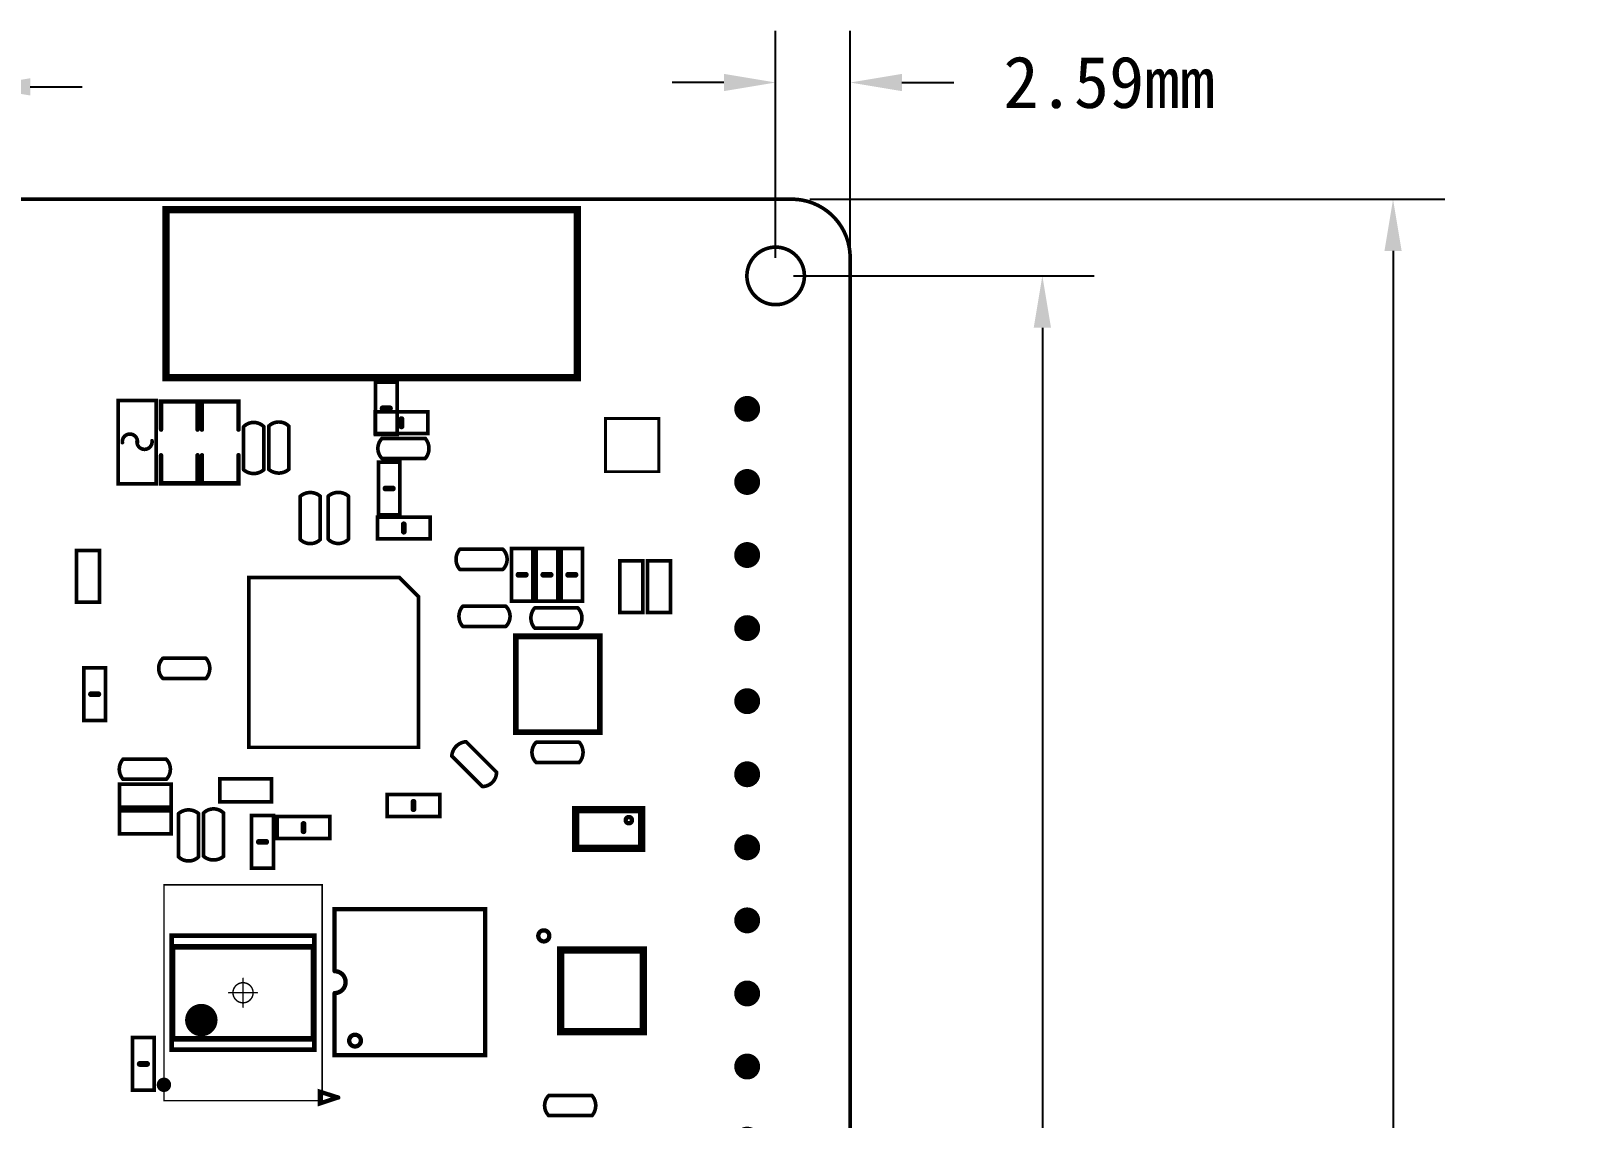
# Model space of a CAD drawing. Extents: x -62 to 25, y -8 to 106.
# Drawn here: x -28.5 to 24.9, y 68.2 to 106 of the extents above; entities that cross this region are included whole.
import ezdxf

# ---------------------------------------------------------------- set-up
doc = ezdxf.new("R2010")
doc.units = 0
doc.header["$MEASUREMENT"] = 0
doc.layers.get('0').update_dxf_attribs({"linetype": 'CONTINUOUS'})
doc.layers.get('Defpoints').update_dxf_attribs({"linetype": 'CONTINUOUS'})
for name, color, linetype in [('2D_LINE_01', 254, 'CONTINUOUS'), ('BOARD_OUTLINE_00', 254, 'CONTINUOUS'), ('DRIL_NPLTE_THRU_01', 3, 'CONTINUOUS'), ('DRIL_PLTE_THRU_01', 3, 'CONTINUOUS'), ('DRIL_SYMBOL', 254, 'CONTINUOUS'), ('PART_TOP_2DLINE_00', 254, 'CONTINUOUS'), ('PART_TOP_2DLINE_120', 6, 'CONTINUOUS'), ('PART_TOP_2DLINE_126', 254, 'CONTINUOUS')]:
    doc.layers.add(name, color=color, linetype=linetype)
doc.dimstyles.get("Standard").update_dxf_attribs({"dimscale": 10, "dimtxt": 0.18, "dimasz": 0.18, "dimexe": 0.18, "dimexo": 0.0625, "dimgap": 0.09, "dimtad": 0, "dimtih": 1, "dimtoh": 1, "dimzin": 0, "dimdsep": 46, "dimtxsty": 'Standard', "dimcen": 0.09, "dimadec": 0, "dimazin": 0, "dimtfac": 1, "dimtofl": 0, "dimtmove": 0, "dimatfit": 3, "dimfxl": 1, "dimtolj": 1, "dimtzin": 0, "dimarcsym": 0})

# ---------------------------------------------------------------- blocks, each defined once
blk = doc.blocks.new('BOARD_119')
at = {"layer": 'BOARD_OUTLINE_00', "const_width": 0.127}
blk.add_lwpolyline([(25.8826, -10.668, -0.4142136), (27.9146, -8.636), (56.7436, -8.636, -0.4142136), (58.7756, -10.668), (58.7756, -106.7308, -0.4142136), (56.7436, -108.7628), (27.9146, -108.7628, -0.4142136), (25.8826, -106.7308)], format="xyb", close=True, dxfattribs=at)
blk = doc.blocks.new('DRAWING_127')
at = {"layer": '2D_LINE_01', "const_width": 0.127}
blk.add_lwpolyline([(1, 0, 1), (-1, 0, 1)], format="xyb", close=True, dxfattribs=at)
blk = doc.blocks.new('SMOOTH_0$1524')
at = {"const_width": 0.0762}
blk.add_lwpolyline([(-0.0381, 0, 1), (0.0381, 0, 1)], format="xyb", close=True, dxfattribs=at)
blk = doc.blocks.new('PART_BODY_TOP_77')
at = {"layer": 'PART_TOP_2DLINE_126', "const_width": 0.1524}
for points in [[(-0.4445, 0.635), (-1.4224, 0.635), (-1.4224, -0.635), (-0.4445, -0.635)], [(0.4445, -0.635), (1.4224, -0.635), (1.4224, 0.635), (0.4445, 0.635)]]:
    blk.add_lwpolyline(points, dxfattribs=at)
at = {"layer": 'PART_TOP_2DLINE_126'}
for p in [(-1.4224, 0.635), (-0.4445, 0.635), (0.4445, 0.635), (1.4224, 0.635), (-1.4224, -0.635), (-0.4445, -0.635), (0.4445, -0.635), (1.4224, -0.635)]:
    blk.add_blockref('SMOOTH_0$1524', p, dxfattribs=at)
blk = doc.blocks.new('DRIL_HOLE_0')
blk.add_lwpolyline([(0, 0, 1), (0, 0, 1)], format="xyb", close=True)
blk = doc.blocks.new('STK_TOP_220')
at = {"layer": 'DRIL_PLTE_THRU_01'}
blk.add_blockref('DRIL_HOLE_0', (0, 0), dxfattribs=at)
blk = doc.blocks.new('SYM_TOP_14')
for name, p in [('PART_BODY_TOP_77', (0, 0)), ('STK_TOP_220', (-0.8255, 0)), ('STK_TOP_220', (0.8255, 0))]:
    blk.add_blockref(name, p)
blk = doc.blocks.new('PART_TOP_0')
blk.add_blockref('SYM_TOP_14', (0, 0))
blk = doc.blocks.new('SMOOTH_0$127')
at = {"const_width": 0.0635}
blk.add_lwpolyline([(-0.03175, 0, 1), (0.03175, 0, 1)], format="xyb", close=True, dxfattribs=at)
blk = doc.blocks.new('PART_BODY_TOP_151')
at = {"layer": 'PART_TOP_2DLINE_126', "const_width": 0.127}
blk.add_lwpolyline([(-1.4351, -0.6604), (-1.4351, 0), (-1.4351, 0.6604), (1.4605, 0.6604), (1.4605, -0.6604)], close=True, dxfattribs=at)
blk.add_lwpolyline([(-0.036576, 0.516636, -1.154431576), (-0.036576, -0.003302), (0.03175, 0.00762, 1.154431576), (0.03175, -0.512318)], format="xyb", dxfattribs=at)
at = {"layer": 'PART_TOP_2DLINE_126'}
for p in [(-0.036576, 0.516636), (-1.4351, 0), (-0.036576, -0.003302), (0.03175, 0.00762), (0.03175, -0.512318), (-1.4351, -0.6604)]:
    blk.add_blockref('SMOOTH_0$127', p, dxfattribs=at)
blk = doc.blocks.new('STK_TOP_324')
at = {"layer": 'DRIL_PLTE_THRU_01'}
blk.add_blockref('DRIL_HOLE_0', (0, 0), dxfattribs=at)
blk = doc.blocks.new('SYM_TOP_45')
for name, p in [('PART_BODY_TOP_151', (0, 0)), ('STK_TOP_324', (-0.8255, 0)), ('STK_TOP_324', (0.8255, 0))]:
    blk.add_blockref(name, p)
blk = doc.blocks.new('PART_TOP_1')
blk.add_blockref('SYM_TOP_45', (0, 0))
blk = doc.blocks.new('PART_BODY_TOP_58')
at = {"layer": 'PART_TOP_2DLINE_126', "const_width": 0.127}
blk.add_lwpolyline([(0.755, -0.347, 0.414214), (0.755, 0.353), (-0.745, 0.353, 0.373387), (-0.745, -0.347)], format="xyb", close=True, dxfattribs=at)
at = {"layer": 'PART_TOP_2DLINE_126'}
for p in [(-0.745, 0.353), (0.755, 0.353), (-0.745, -0.347), (0.755, -0.347)]:
    blk.add_blockref('SMOOTH_0$127', p, dxfattribs=at)
blk = doc.blocks.new('STK_TOP_6')
at = {"layer": 'DRIL_PLTE_THRU_01'}
blk.add_blockref('DRIL_HOLE_0', (0, 0), dxfattribs=at)
blk = doc.blocks.new('SYM_TOP_3')
for name, p in [('PART_BODY_TOP_58', (0, 0)), ('STK_TOP_6', (-0.445, 0.003)), ('STK_TOP_6', (0.455, 0.003))]:
    blk.add_blockref(name, p)
blk = doc.blocks.new('PART_TOP_5')
blk.add_blockref('SYM_TOP_3', (0, 0))
blk = doc.blocks.new('PART_TOP_6')
blk.add_blockref('SYM_TOP_3', (0, 0))
blk = doc.blocks.new('PART_TOP_7')
blk.add_blockref('SYM_TOP_14', (0, 0))
blk = doc.blocks.new('PART_TOP_9')
blk.add_blockref('SYM_TOP_3', (0, 0))
blk = doc.blocks.new('SMOOTH_0$102108')
at = {"const_width": 0.0511}
blk.add_lwpolyline([(-0.026, 0, 1), (0.026, 0, 1)], format="xyb", close=True, dxfattribs=at)
blk = doc.blocks.new('PART_BODY_TOP_79')
at = {"layer": 'PART_TOP_2DLINE_126', "const_width": 0.102}
blk.add_lwpolyline([(-0.925, 0.925), (0.925, 0.925), (0.925, -0.925), (-0.925, -0.925)], close=True, dxfattribs=at)
at = {"layer": 'PART_TOP_2DLINE_126'}
for p in [(-0.925, 0.925), (0.925, 0.925), (-0.925, -0.925), (0.925, -0.925)]:
    blk.add_blockref('SMOOTH_0$102108', p, dxfattribs=at)
blk = doc.blocks.new('STK_TOP_225')
at = {"layer": 'DRIL_PLTE_THRU_01'}
blk.add_blockref('DRIL_HOLE_0', (0, 0), dxfattribs=at)
blk = doc.blocks.new('STK_TOP_224')
at = {"layer": 'DRIL_PLTE_THRU_01'}
blk.add_blockref('DRIL_HOLE_0', (0, 0), dxfattribs=at)
blk = doc.blocks.new('SYM_TOP_16')
for name, p in [('PART_BODY_TOP_79', (0, 0)), ('STK_TOP_224', (-1.425, 0)), ('STK_TOP_224', (1.425, 0)), ('STK_TOP_225', (0, -1.575))]:
    blk.add_blockref(name, p)
blk = doc.blocks.new('PART_TOP_10')
blk.add_blockref('SYM_TOP_16', (0, 0))
blk = doc.blocks.new('SMOOTH_0$2032')
at = {"const_width": 0.1016}
blk.add_lwpolyline([(-0.0508, 0, 1), (0.0508, 0, 1)], format="xyb", close=True, dxfattribs=at)
blk = doc.blocks.new('PART_BODY_TOP_75')
at = {"layer": 'PART_TOP_2DLINE_126', "const_width": 0.127}
blk.add_lwpolyline([(-0.9144, 0.37211), (0.9144, 0.37211), (0.9144, -0.375666), (-0.9144, -0.375666)], close=True, dxfattribs=at)
at = {"layer": 'PART_TOP_2DLINE_126', "const_width": 0.2032}
blk.add_lwpolyline([(0, 0.127), (0, -0.127)], dxfattribs=at)
at = {"layer": 'PART_TOP_2DLINE_126'}
for name, p in [('SMOOTH_0$127', (-0.9144, 0.37211)), ('SMOOTH_0$2032', (0, 0.127)), ('SMOOTH_0$127', (0.9144, 0.37211)), ('SMOOTH_0$127', (-0.9144, -0.375666)), ('SMOOTH_0$2032', (0, -0.127)), ('SMOOTH_0$127', (0.9144, -0.375666))]:
    blk.add_blockref(name, p, dxfattribs=at)
blk = doc.blocks.new('STK_TOP_219')
at = {"layer": 'DRIL_NPLTE_THRU_01'}
blk.add_blockref('DRIL_HOLE_0', (0, 0), dxfattribs=at)
blk = doc.blocks.new('SYM_TOP_12')
for name, p in [('PART_BODY_TOP_75', (0, 0)), ('STK_TOP_219', (-0.508, 0)), ('STK_TOP_219', (0.508, 0))]:
    blk.add_blockref(name, p)
blk = doc.blocks.new('PART_TOP_11')
blk.add_blockref('SYM_TOP_12', (0, 0))
blk = doc.blocks.new('PART_TOP_12')
blk.add_blockref('SYM_TOP_12', (0, 0))
blk = doc.blocks.new('SMOOTH_0$254')
at = {"const_width": 0.127}
blk.add_lwpolyline([(-0.0635, 0, 1), (0.0635, 0, 1)], format="xyb", close=True, dxfattribs=at)
blk = doc.blocks.new('PART_BODY_TOP_84')
at = {"layer": 'PART_TOP_2DLINE_126', "const_width": 0.254}
blk.add_lwpolyline([(1.27, -2.6162), (-4.572, -2.6162), (-4.572, 11.684), (1.27, 11.684)], close=True, dxfattribs=at)
at = {"layer": 'PART_TOP_2DLINE_126'}
for p in [(-4.572, 11.684), (1.27, 11.684), (-4.572, -2.6162), (1.27, -2.6162)]:
    blk.add_blockref('SMOOTH_0$254', p, dxfattribs=at)
blk = doc.blocks.new('STK_TOP_262')
at = {"layer": 'DRIL_NPLTE_THRU_01'}
blk.add_blockref('DRIL_HOLE_0', (0, 0), dxfattribs=at)
blk = doc.blocks.new('SYM_TOP_21')
for name, p in [('PART_BODY_TOP_84', (0, 0)), ('STK_TOP_262', (-0.0254, 10.6426)), ('STK_TOP_262', (-3.5, 2)), ('STK_TOP_262', (-3.5, 0)), ('STK_TOP_262', (0, 0))]:
    blk.add_blockref(name, p)
blk = doc.blocks.new('PART_TOP_13')
blk.add_blockref('SYM_TOP_21', (0, 0))
blk = doc.blocks.new('PART_BODY_TOP_76')
at = {"layer": 'PART_TOP_2DLINE_126', "const_width": 0.127}
blk.add_lwpolyline([(-0.91186, -0.380492), (-0.91186, 0.380492), (0.91186, 0.380492), (0.91186, -0.380492)], close=True, dxfattribs=at)
at = {"layer": 'PART_TOP_2DLINE_126', "const_width": 0.2032}
blk.add_lwpolyline([(0, 0.127), (0, -0.127)], dxfattribs=at)
at = {"layer": 'PART_TOP_2DLINE_126'}
for name, p in [('SMOOTH_0$127', (-0.91186, 0.380492)), ('SMOOTH_0$2032', (0, 0.127)), ('SMOOTH_0$127', (0.91186, 0.380492)), ('SMOOTH_0$127', (-0.91186, -0.380492)), ('SMOOTH_0$2032', (0, -0.127)), ('SMOOTH_0$127', (0.91186, -0.380492))]:
    blk.add_blockref(name, p, dxfattribs=at)
blk = doc.blocks.new('SYM_TOP_13')
for name, p in [('PART_BODY_TOP_76', (0, 0)), ('STK_TOP_219', (-0.508, 0)), ('STK_TOP_219', (0.508, 0))]:
    blk.add_blockref(name, p)
blk = doc.blocks.new('PART_TOP_34')
blk.add_blockref('SYM_TOP_13', (0, 0))
blk = doc.blocks.new('PART_BODY_TOP_63')
at = {"layer": 'PART_TOP_2DLINE_126', "const_width": 0.127}
blk.add_lwpolyline([(-0.898, 0.408), (-0.898, -0.392), (0.902, -0.392), (0.902, 0.408)], close=True, dxfattribs=at)
at = {"layer": 'PART_TOP_2DLINE_126'}
for p in [(-0.898, 0.408), (0.902, 0.408), (-0.898, -0.392), (0.902, -0.392)]:
    blk.add_blockref('SMOOTH_0$127', p, dxfattribs=at)
blk = doc.blocks.new('SYM_TOP_8')
for name, p in [('PART_BODY_TOP_63', (0, 0)), ('STK_TOP_6', (-0.448, 0.008)), ('STK_TOP_6', (0.452, 0.008))]:
    blk.add_blockref(name, p)
blk = doc.blocks.new('PART_TOP_35')
blk.add_blockref('SYM_TOP_8', (0, 0))
blk = doc.blocks.new('PART_TOP_47')
blk.add_blockref('SYM_TOP_3', (0, 0))
blk = doc.blocks.new('PART_TOP_55')
blk.add_blockref('SYM_TOP_12', (0, 0))
blk = doc.blocks.new('PART_TOP_56')
blk.add_blockref('SYM_TOP_12', (0, 0))
blk = doc.blocks.new('PART_TOP_57')
blk.add_blockref('SYM_TOP_3', (0, 0))
blk = doc.blocks.new('SMOOTH_0$1499993333')
at = {"const_width": 0.075}
blk.add_lwpolyline([(-0.037, 0, 1), (0.037, 0, 1)], format="xyb", close=True, dxfattribs=at)
blk = doc.blocks.new('PART_BODY_TOP_126')
at = {"layer": 'PART_TOP_2DLINE_126', "const_width": 0.254}
blk.add_lwpolyline([(0, 1.981), (2.286, 1.981), (2.286, 0.635), (0, 0.635)], close=True, dxfattribs=at)
at = {"layer": 'PART_TOP_2DLINE_126', "const_width": 0.15}
blk.add_lwpolyline([(0.023, 0.767), (0.023, 1.905)], dxfattribs=at)
blk.add_lwpolyline([(1.953, 1.616, 1), (1.734, 1.616, 1)], format="xyb", close=True, dxfattribs=at)
at = {"layer": 'PART_TOP_2DLINE_126'}
for name, p in [('SMOOTH_0$254', (0, 1.981)), ('SMOOTH_0$1499993333', (0.023, 1.905)), ('SMOOTH_0$254', (2.286, 1.981)), ('SMOOTH_0$254', (0, 0.635)), ('SMOOTH_0$1499993333', (0.023, 0.767)), ('SMOOTH_0$254', (2.286, 0.635))]:
    blk.add_blockref(name, p, dxfattribs=at)
blk = doc.blocks.new('STK_TOP_28')
at = {"layer": 'DRIL_PLTE_THRU_01'}
blk.add_blockref('DRIL_HOLE_0', (0, 0), dxfattribs=at)
blk = doc.blocks.new('SYM_TOP_36')
for name, p in [('STK_TOP_28', (0.50347, 2.31694)), ('STK_TOP_28', (1.15347, 2.31694)), ('STK_TOP_28', (1.80347, 2.31694)), ('PART_BODY_TOP_126', (0, 0)), ('STK_TOP_28', (0.50347, 0.38903)), ('STK_TOP_28', (1.15347, 0.38903)), ('STK_TOP_28', (1.80347, 0.38903))]:
    blk.add_blockref(name, p)
blk = doc.blocks.new('PART_TOP_94')
blk.add_blockref('SYM_TOP_36', (0, 0))
blk = doc.blocks.new('PART_BODY_TOP_64')
at = {"layer": 'PART_TOP_2DLINE_126', "const_width": 0.15}
blk.add_lwpolyline([(-3.498, 2.648, 1), (-3.882, 2.648, 1)], format="xyb", close=True, dxfattribs=at)
at = {"layer": 'PART_TOP_2DLINE_126', "const_width": 0.254}
blk.add_lwpolyline([(-3.099, 2.159), (-0.229, 2.159), (-0.229, -0.686), (-3.099, -0.686)], close=True, dxfattribs=at)
at = {"layer": 'PART_TOP_2DLINE_126'}
for p in [(-3.099, 2.159), (-0.229, 2.159), (-3.099, -0.686), (-0.229, -0.686)]:
    blk.add_blockref('SMOOTH_0$254', p, dxfattribs=at)
blk = doc.blocks.new('STK_TOP_33')
at = {"layer": 'DRIL_PLTE_THRU_01'}
blk.add_blockref('DRIL_HOLE_0', (0, 0), dxfattribs=at)
blk = doc.blocks.new('STK_TOP_32')
at = {"layer": 'DRIL_PLTE_THRU_01'}
blk.add_blockref('DRIL_HOLE_0', (0, 0), dxfattribs=at)
blk = doc.blocks.new('STK_TOP_34')
at = {"layer": 'DRIL_PLTE_THRU_01'}
blk.add_blockref('DRIL_HOLE_0', (0, 0), dxfattribs=at)
blk = doc.blocks.new('SYM_TOP_9')
for name, p in [('PART_BODY_TOP_64', (0, 0)), ('STK_TOP_32', (-2.91549, 2.72758)), ('STK_TOP_32', (-2.41549, 2.72758)), ('STK_TOP_32', (-1.91549, 2.72758)), ('STK_TOP_32', (-1.41549, 2.72758)), ('STK_TOP_32', (-0.91549, 2.72758)), ('STK_TOP_32', (-0.41549, 2.72758)), ('STK_TOP_33', (-3.683, 1.99201)), ('STK_TOP_33', (0.31596, 1.99201)), ('STK_TOP_33', (-3.683, 1.49201)), ('STK_TOP_33', (0.31596, 1.49201)), ('STK_TOP_33', (-3.683, 0.99201)), ('STK_TOP_34', (-1.67222, 0.74878)), ('STK_TOP_33', (0.31596, 0.99201)), ('STK_TOP_33', (-3.683, 0.49201)), ('STK_TOP_33', (0.31596, 0.49201)), ('STK_TOP_33', (-3.683, -0.00799)), ('STK_TOP_33', (-3.683, -0.508)), ('STK_TOP_33', (0.31596, -0.00799)), ('STK_TOP_33', (0.31596, -0.50799)), ('STK_TOP_32', (-2.91549, -1.27138)), ('STK_TOP_32', (-2.41549, -1.27139)), ('STK_TOP_32', (-1.91549, -1.27138)), ('STK_TOP_32', (-1.41549, -1.27138)), ('STK_TOP_32', (-0.91549, -1.27138)), ('STK_TOP_32', (-0.41549, -1.27138))]:
    blk.add_blockref(name, p)
blk = doc.blocks.new('PART_TOP_95')
blk.add_blockref('SYM_TOP_9', (0, 0))
blk = doc.blocks.new('PART_TOP_96')
blk.add_blockref('SYM_TOP_8', (0, 0))
blk = doc.blocks.new('PART_TOP_97')
blk.add_blockref('SYM_TOP_8', (0, 0))
blk = doc.blocks.new('PART_BODY_TOP_83')
at = {"layer": 'PART_TOP_2DLINE_00', "const_width": 0.1524}
blk.add_lwpolyline([(-2.4892, -4.0132), (-3.1242, -3.81), (-3.1242, -4.2164), (-2.5146, -4.0132)], dxfattribs=at)
at = {"layer": 'PART_TOP_2DLINE_126', "const_width": 0.1524}
for points in [[(-2.615, -2.54), (2.615, -2.54), (2.615, 2.54), (-2.615, 2.54), (-2.615, 0.381, -1), (-2.615, -0.381)], [(-1.7018, -2.032, 1), (-2.1082, -2.032, 1)]]:
    blk.add_lwpolyline(points, format="xyb", close=True, dxfattribs=at)
at = {"layer": 'PART_TOP_2DLINE_00'}
for p in [(-3.1242, -3.81), (-3.1242, -4.2164), (-2.5146, -4.0132), (-2.4892, -4.0132)]:
    blk.add_blockref('SMOOTH_0$1524', p, dxfattribs=at)
at = {"layer": 'PART_TOP_2DLINE_126'}
for p in [(-2.615, 2.54), (2.615, 2.54), (-2.615, 0.381), (-2.615, -0.381), (-2.615, -2.54), (2.615, -2.54)]:
    blk.add_blockref('SMOOTH_0$1524', p, dxfattribs=at)
blk = doc.blocks.new('STK_TOP_234')
at = {"layer": 'DRIL_PLTE_THRU_01'}
blk.add_blockref('DRIL_HOLE_0', (0, 0), dxfattribs=at)
blk = doc.blocks.new('STK_TOP_233')
at = {"layer": 'DRIL_PLTE_THRU_01'}
blk.add_blockref('DRIL_HOLE_0', (0, 0), dxfattribs=at)
blk = doc.blocks.new('SYM_TOP_20')
for name, p in [('STK_TOP_233', (-1.905, 4.064)), ('STK_TOP_233', (-0.635, 4.064)), ('STK_TOP_233', (0.635, 4.064)), ('STK_TOP_233', (1.905, 4.064)), ('PART_BODY_TOP_83', (0, 0)), ('STK_TOP_234', (-1.905, -4.064)), ('STK_TOP_233', (-0.635, -4.064)), ('STK_TOP_233', (0.635, -4.064)), ('STK_TOP_233', (1.905, -4.064))]:
    blk.add_blockref(name, p)
blk = doc.blocks.new('PART_TOP_101')
blk.add_blockref('SYM_TOP_20', (0, 0))
blk = doc.blocks.new('DRIL_SYMBOL_0$899998')
at = {"layer": 'DRIL_SYMBOL', "const_width": 0.0508}
for points in [[(-0.254, 0), (0.254, 0)], [(0, -0.254), (0, 0.254)]]:
    blk.add_lwpolyline(points, dxfattribs=at)
blk = doc.blocks.new('DRIL_HOLE_0$899998')
at = {"const_width": 0.45}
blk.add_lwpolyline([(-0.225, 0, 1), (0.225, 0, 1)], format="xyb", close=True, dxfattribs=at)
blk.add_blockref('DRIL_SYMBOL_0$899998', (0, 0))
blk = doc.blocks.new('STK_TOP_185')
at = {"layer": 'DRIL_PLTE_THRU_01'}
blk.add_blockref('DRIL_HOLE_0$899998', (0, 0), dxfattribs=at)
blk = doc.blocks.new('SYM_TOP_24')
for p in [(0, 0), (2.54, 0), (5.08, 0), (7.62, 0), (10.16, 0), (12.7, 0), (15.24, 0), (17.78, 0), (20.32, 0), (22.86, 0), (25.4, 0), (27.94, 0), (30.48, 0)]:
    blk.add_blockref('STK_TOP_185', p)
blk = doc.blocks.new('PART_TOP_102')
blk.add_blockref('SYM_TOP_24', (0, 0))
blk = doc.blocks.new('PART_TOP_110')
blk.add_blockref('SYM_TOP_3', (0, 0))
blk = doc.blocks.new('PART_TOP_111')
blk.add_blockref('SYM_TOP_8', (0, 0))
blk = doc.blocks.new('PART_TOP_112')
blk.add_blockref('SYM_TOP_8', (0, 0))
blk = doc.blocks.new('PART_TOP_113')
blk.add_blockref('SYM_TOP_3', (0, 0))
blk = doc.blocks.new('PART_TOP_114')
blk.add_blockref('SYM_TOP_12', (0, 0))
blk = doc.blocks.new('PART_TOP_115')
blk.add_blockref('SYM_TOP_12', (0, 0))
blk = doc.blocks.new('PART_TOP_116')
blk.add_blockref('SYM_TOP_3', (0, 0))
blk = doc.blocks.new('SMOOTH_0$199898')
at = {"const_width": 0.099949}
blk.add_lwpolyline([(-0.049974, 0, 1), (0.049974, 0, 1)], format="xyb", close=True, dxfattribs=at)
blk = doc.blocks.new('PART_BODY_TOP_78')
at = {"layer": 'PART_TOP_2DLINE_126', "const_width": 0.2}
blk.add_lwpolyline([(-0.763, 2.234), (2.568, 2.234), (2.568, -0.685), (-0.763, -0.685)], close=True, dxfattribs=at)
at = {"layer": 'PART_TOP_2DLINE_126'}
for p in [(-0.763, 2.234), (2.568, 2.234), (-0.763, -0.685), (2.568, -0.685)]:
    blk.add_blockref('SMOOTH_0$199898', p, dxfattribs=at)
blk = doc.blocks.new('STK_TOP_221')
at = {"layer": 'DRIL_PLTE_THRU_01'}
blk.add_blockref('DRIL_HOLE_0', (0, 0), dxfattribs=at)
blk = doc.blocks.new('SYM_TOP_15')
for name, p in [('PART_BODY_TOP_78', (0, 0)), ('STK_TOP_221', (0, 1.5)), ('STK_TOP_221', (1.8, 1.5)), ('STK_TOP_221', (0, 0)), ('STK_TOP_221', (1.8, 0))]:
    blk.add_blockref(name, p)
blk = doc.blocks.new('PART_TOP_117')
blk.add_blockref('SYM_TOP_15', (0, 0))
blk = doc.blocks.new('PART_TOP_118')
blk.add_blockref('SYM_TOP_12', (0, 0))
blk = doc.blocks.new('PART_TOP_119')
blk.add_blockref('SYM_TOP_3', (0, 0))
blk = doc.blocks.new('PART_TOP_120')
blk.add_blockref('SYM_TOP_3', (0, 0))
blk = doc.blocks.new('PART_TOP_121')
blk.add_blockref('SYM_TOP_13', (0, 0))
blk = doc.blocks.new('PART_TOP_122')
blk.add_blockref('SYM_TOP_3', (0, 0))
blk = doc.blocks.new('PART_TOP_123')
blk.add_blockref('SYM_TOP_3', (0, 0))
blk = doc.blocks.new('PART_TOP_124')
blk.add_blockref('SYM_TOP_13', (0, 0))
blk = doc.blocks.new('PART_TOP_125')
blk.add_blockref('SYM_TOP_13', (0, 0))
blk = doc.blocks.new('PART_TOP_126')
blk.add_blockref('SYM_TOP_8', (0, 0))
blk = doc.blocks.new('PART_TOP_127')
blk.add_blockref('SYM_TOP_3', (0, 0))
blk = doc.blocks.new('PART_TOP_128')
blk.add_blockref('SYM_TOP_3', (0, 0))
blk = doc.blocks.new('SMOOTH_0$05')
at = {"const_width": 0.025}
blk.add_lwpolyline([(-0.0125, 0, 1), (0.0125, 0, 1)], format="xyb", close=True, dxfattribs=at)
blk = doc.blocks.new('SMOOTH_0$1')
at = {"const_width": 0.05}
blk.add_lwpolyline([(-0.025, 0, 1), (0.025, 0, 1)], format="xyb", close=True, dxfattribs=at)
blk = doc.blocks.new('SMOOTH_0$2')
at = {"const_width": 0.1}
blk.add_lwpolyline([(-0.05, 0, 1), (0.05, 0, 1)], format="xyb", close=True, dxfattribs=at)
blk = doc.blocks.new('PART_BODY_TOP_82')
at = {"layer": 'PART_TOP_2DLINE_120', "const_width": 0.05}
for points in [[(-0.5, 0), (0.5, 0)], [(0, -0.5), (0, 0.5)]]:
    blk.add_lwpolyline(points, dxfattribs=at)
blk.add_lwpolyline([(-0.35, 0, 1), (0.35, 0, 1)], format="xyb", close=True, dxfattribs=at)
at = {"layer": 'PART_TOP_2DLINE_126'}
for points, const_width in [([(-3.75, -2.75), (3.75, -2.75), (3.75, 2.75), (-3.75, 2.75)], 0.05), ([(-2, -2.5), (2, -2.5), (2, 2.5), (-2, 2.5)], 0.127), ([(-1.95, -2.45), (1.95, -2.45), (1.95, 2.45), (-1.95, 2.45)], 0.1), ([(-1.6, -2.45), (1.6, -2.45), (1.6, 2.45), (-1.6, 2.45)], 0.2)]:
    blk.add_lwpolyline(points, close=True, dxfattribs=dict(at, const_width=const_width))
for points, const_width in [([(-3.325, 2.75, 1), (-3.075, 2.75, 1)], 0.25), ([(-1.45, 1.45, 1), (-0.45, 1.45, 1)], 0.127), ([(-0.7, 1.45, 1), (-1.2, 1.45, 1)], 0.5)]:
    blk.add_lwpolyline(points, format="xyb", close=True, dxfattribs=dict(at, const_width=const_width))
at = {"layer": 'PART_TOP_2DLINE_120'}
for p in [(-0.5, 0), (0, 0.5), (0.5, 0), (0, -0.5)]:
    blk.add_blockref('SMOOTH_0$05', p, dxfattribs=at)
at = {"layer": 'PART_TOP_2DLINE_126'}
for name, p in [('SMOOTH_0$05', (-3.75, 2.75)), ('SMOOTH_0$05', (3.75, 2.75)), ('SMOOTH_0$127', (-2, 2.5)), ('SMOOTH_0$1', (-1.95, 2.45)), ('SMOOTH_0$2', (-1.6, 2.45)), ('SMOOTH_0$2', (1.6, 2.45)), ('SMOOTH_0$1', (1.95, 2.45)), ('SMOOTH_0$127', (2, 2.5)), ('SMOOTH_0$127', (-2, -2.5)), ('SMOOTH_0$1', (-1.95, -2.45)), ('SMOOTH_0$2', (-1.6, -2.45)), ('SMOOTH_0$2', (1.6, -2.45)), ('SMOOTH_0$1', (1.95, -2.45)), ('SMOOTH_0$127', (2, -2.5)), ('SMOOTH_0$05', (-3.75, -2.75)), ('SMOOTH_0$05', (3.75, -2.75))]:
    blk.add_blockref(name, p, dxfattribs=at)
blk = doc.blocks.new('STK_TOP_254')
at = {"layer": 'DRIL_NPLTE_THRU_01'}
blk.add_blockref('DRIL_HOLE_0', (0, 0), dxfattribs=at)
blk = doc.blocks.new('SYM_TOP_19')
for name, p in [('PART_BODY_TOP_82', (0, 0)), ('STK_TOP_254', (-2.7, 1.905)), ('STK_TOP_254', (2.7, 1.905)), ('STK_TOP_254', (-2.7, 0.635)), ('STK_TOP_254', (2.7, 0.635)), ('STK_TOP_254', (-2.7, -0.635)), ('STK_TOP_254', (2.7, -0.635)), ('STK_TOP_254', (-2.7, -1.905)), ('STK_TOP_254', (2.7, -1.905))]:
    blk.add_blockref(name, p)
blk = doc.blocks.new('PART_TOP_129')
blk.add_blockref('SYM_TOP_19', (0, 0))
blk = doc.blocks.new('PART_TOP_130')
blk.add_blockref('SYM_TOP_3', (0, 0))
blk = doc.blocks.new('PART_TOP_131')
blk.add_blockref('SYM_TOP_12', (0, 0))
blk = doc.blocks.new('PART_BODY_TOP_80')
at = {"layer": 'PART_TOP_2DLINE_126', "const_width": 0.127}
blk.add_lwpolyline([(-2.95, -2.95), (-2.95, 2.286), (-2.286, 2.95), (2.95, 2.95), (2.95, -2.95)], close=True, dxfattribs=at)
at = {"layer": 'PART_TOP_2DLINE_126'}
for p in [(-2.286, 2.95), (2.95, 2.95), (-2.95, 2.286), (-2.95, -2.95), (2.95, -2.95)]:
    blk.add_blockref('SMOOTH_0$127', p, dxfattribs=at)
blk = doc.blocks.new('STK_TOP_229')
at = {"layer": 'DRIL_PLTE_THRU_01'}
blk.add_blockref('DRIL_HOLE_0', (0, 0), dxfattribs=at)
blk = doc.blocks.new('STK_TOP_228')
at = {"layer": 'DRIL_PLTE_THRU_01'}
blk.add_blockref('DRIL_HOLE_0', (0, 0), dxfattribs=at)
blk = doc.blocks.new('STK_TOP_230')
at = {"layer": 'DRIL_PLTE_THRU_01'}
blk.add_blockref('DRIL_HOLE_0', (0, 0), dxfattribs=at)
blk = doc.blocks.new('SYM_TOP_17')
for name, p in [('PART_BODY_TOP_80', (0, 0)), ('STK_TOP_228', (-2.2, 2.95)), ('STK_TOP_228', (-1.8, 2.95)), ('STK_TOP_228', (-1.4, 2.95)), ('STK_TOP_228', (-1, 2.95)), ('STK_TOP_228', (-0.6, 2.95)), ('STK_TOP_228', (-0.2, 2.95)), ('STK_TOP_228', (0.2, 2.95)), ('STK_TOP_228', (0.6, 2.95)), ('STK_TOP_228', (1, 2.95)), ('STK_TOP_228', (1.4, 2.95)), ('STK_TOP_228', (1.8, 2.95)), ('STK_TOP_228', (2.2, 2.95)), ('STK_TOP_229', (-2.95, 2.2)), ('STK_TOP_229', (2.95, 2.2)), ('STK_TOP_229', (-2.95, 1.8)), ('STK_TOP_229', (2.95, 1.8)), ('STK_TOP_229', (-2.95, 1.4)), ('STK_TOP_229', (2.95, 1.4)), ('STK_TOP_229', (-2.95, 1)), ('STK_TOP_229', (-2.95, 0.6)), ('STK_TOP_229', (2.95, 1)), ('STK_TOP_229', (2.95, 0.6)), ('STK_TOP_229', (-2.95, 0.2)), ('STK_TOP_230', (0, 0)), ('STK_TOP_229', (2.95, 0.2)), ('STK_TOP_229', (-2.95, -0.2)), ('STK_TOP_229', (2.95, -0.2)), ('STK_TOP_229', (-2.95, -0.6)), ('STK_TOP_229', (-2.95, -1)), ('STK_TOP_229', (2.95, -0.6)), ('STK_TOP_229', (2.95, -1)), ('STK_TOP_229', (-2.95, -1.4)), ('STK_TOP_229', (2.95, -1.4)), ('STK_TOP_229', (-2.95, -1.8)), ('STK_TOP_229', (2.95, -1.8)), ('STK_TOP_229', (-2.95, -2.2)), ('STK_TOP_229', (2.95, -2.2)), ('STK_TOP_228', (-2.2, -2.95)), ('STK_TOP_228', (-1.8, -2.95)), ('STK_TOP_228', (-1.4, -2.95)), ('STK_TOP_228', (-1, -2.95)), ('STK_TOP_228', (-0.6, -2.95)), ('STK_TOP_228', (-0.2, -2.95)), ('STK_TOP_228', (0.2, -2.95)), ('STK_TOP_228', (0.6, -2.95)), ('STK_TOP_228', (1, -2.95)), ('STK_TOP_228', (1.4, -2.95)), ('STK_TOP_228', (1.8, -2.95)), ('STK_TOP_228', (2.2, -2.95))]:
    blk.add_blockref(name, p)
blk = doc.blocks.new('PART_TOP_132')
blk.add_blockref('SYM_TOP_17', (0, 0))
blk = doc.blocks.new('*D486')
at = {"color": 0, "linetype": 'Continuous', "lineweight": -2, "transparency": 16777216}
for p, q in [((-1.966, 97.46), (8.48, 97.46)), ((6.68, 95.66), (6.68, 51.711)), ((6.68, 4.162), (6.68, 48.111)), ((-1.966, 2.362), (8.48, 2.362))]:
    blk.add_line(p, q, dxfattribs=at)
at = {"color": 0, "linetype": 'Continuous', "transparency": 16777216}
for points in [[(6.38, 95.66), (6.98, 95.66), (6.68, 97.46)], [(6.38, 4.162), (6.98, 4.162), (6.68, 2.362)]]:
    blk.add_solid(points, dxfattribs=at)
at = {"layer": 'Defpoints', "color": 0, "linetype": 'Continuous', "transparency": 16777216}
for p in [(-2.591, 97.46), (6.68, 97.46), (-2.591, 2.362)]:
    blk.add_point(p, dxfattribs=at)
at = {"color": 0, "linetype": 'Continuous', "transparency": 16777216, "insert": (6.68, 49.911), "char_height": 1.8, "attachment_point": 5}
blk.add_mtext('\\A1;95.10mm', dxfattribs=at)
blk = doc.blocks.new('*D487')
at = {"color": 0, "linetype": 'Continuous', "lineweight": -2, "transparency": 16777216}
for p, q in [((-1.407, 100.127), (20.672, 100.127)), ((18.872, 98.327), (18.872, 51.863)), ((18.872, 1.8), (18.872, 48.263)), ((-1.407, 0), (20.672, 0))]:
    blk.add_line(p, q, dxfattribs=at)
at = {"color": 0, "linetype": 'Continuous', "transparency": 16777216}
for points in [[(18.572, 98.327), (19.172, 98.327), (18.872, 100.127)], [(18.572, 1.8), (19.172, 1.8), (18.872, 0)]]:
    blk.add_solid(points, dxfattribs=at)
at = {"layer": 'Defpoints', "color": 0, "linetype": 'Continuous', "transparency": 16777216}
for p in [(-2.032, 100.127), (18.872, 100.127), (-2.032, 0)]:
    blk.add_point(p, dxfattribs=at)
at = {"color": 0, "linetype": 'Continuous', "transparency": 16777216, "insert": (18.872, 50.063), "char_height": 1.8, "attachment_point": 5}
blk.add_mtext('\\A1;100.13mm', dxfattribs=at)
blk = doc.blocks.new('*D489')
at = {"color": 0, "linetype": 'Continuous', "lineweight": -2, "transparency": 16777216}
for p, q in [((-32.893, 98.085), (-32.893, 105.83)), ((-30.302, 98.085), (-30.302, 105.83)), ((-34.693, 104.03), (-36.493, 104.03)), ((-28.502, 104.03), (-26.702, 104.03))]:
    blk.add_line(p, q, dxfattribs=at)
at = {"color": 0, "linetype": 'Continuous', "transparency": 16777216}
for points in [[(-34.693, 104.33), (-34.693, 103.73), (-32.893, 104.03)], [(-28.502, 104.33), (-28.502, 103.73), (-30.302, 104.03)]]:
    blk.add_solid(points, dxfattribs=at)
at = {"layer": 'Defpoints', "color": 0, "linetype": 'Continuous', "transparency": 16777216}
for p in [(-32.893, 104.03), (-32.893, 97.46), (-30.302, 97.46)]:
    blk.add_point(p, dxfattribs=at)
at = {"color": 0, "linetype": 'Continuous', "transparency": 16777216, "insert": (-41.893, 104.03), "char_height": 1.8, "attachment_point": 5}
blk.add_mtext('\\A1;2.59mm', dxfattribs=at)
blk = doc.blocks.new('*D490')
at = {"color": 0, "linetype": 'Continuous', "lineweight": -2, "transparency": 16777216}
for p, q in [((-2.591, 98.085), (-2.591, 105.982)), ((0, 98.085), (0, 105.982)), ((-4.391, 104.182), (-6.191, 104.182)), ((1.8, 104.182), (3.6, 104.182))]:
    blk.add_line(p, q, dxfattribs=at)
at = {"color": 0, "linetype": 'Continuous', "transparency": 16777216}
for points in [[(-4.391, 104.482), (-4.391, 103.882), (-2.591, 104.182)], [(1.8, 104.482), (1.8, 103.882), (0, 104.182)]]:
    blk.add_solid(points, dxfattribs=at)
at = {"layer": 'Defpoints', "color": 0, "linetype": 'Continuous', "transparency": 16777216}
for p in [(0, 104.182), (-2.591, 97.46), (0, 97.46)]:
    blk.add_point(p, dxfattribs=at)
at = {"color": 0, "linetype": 'Continuous', "transparency": 16777216, "insert": (9, 104.182), "char_height": 1.8, "attachment_point": 5}
blk.add_mtext('\\A1;2.59mm', dxfattribs=at)

msp = doc.modelspace()

# ---------------------------------------------------------------- block references
for name, p in [('BOARD_119', (-58.776, 108.763)), ('DRAWING_127', (-2.591, 97.46)), ('PART_TOP_55', (-15.519, 88.697)), ('PART_TOP_120', (-12.827, 87.605)), ('PART_TOP_119', (-12.725, 85.623)), ('PART_TOP_116', (-10.224, 85.565)), ('PART_TOP_110', (-24.533, 80.308)), ('PART_TOP_126', (-21.016, 79.565)), ('PART_TOP_121', (-15.182, 79.052)), ('PART_TOP_94', (-9.539, 76.925)), ('PART_TOP_111', (-24.503, 78.455)), ('PART_TOP_101', (-15.308, 72.911)), ('PART_TOP_95', (-6.961, 71.871))]:
    msp.add_blockref(name, p)
for name, p, rotation in [('PART_TOP_13', (-21.166, 95.194), 270), ('PART_TOP_11', (-16.127, 92.856), 90), ('PART_TOP_1', (-24.788, 91.694), 270), ('PART_TOP_0', (-23.323, 91.671), 90), ('PART_TOP_7', (-21.9, 91.671), 90), ('PART_TOP_10', (-7.577, 91.581), 270), ('PART_TOP_102', (-3.581, 92.837), 270), ('PART_TOP_6', (-20.733, 91.466), 90), ('PART_TOP_5', (-19.861, 91.482), 90), ('PART_TOP_12', (-15.599, 92.355), 180), ('PART_TOP_57', (-15.519, 91.465), 180), ('PART_TOP_56', (-16.027, 90.068), 90), ('PART_TOP_123', (-18.773, 89.054), 270), ('PART_TOP_122', (-17.797, 89.059), 270), ('PART_TOP_35', (-26.487, 87.015), 90), ('PART_TOP_118', (-11.405, 87.071), 90), ('PART_TOP_115', (-10.541, 87.071), 90), ('PART_TOP_114', (-9.677, 87.071), 270), ('PART_TOP_97', (-7.619, 86.662), 270), ('PART_TOP_96', (-6.651, 86.663), 270), ('PART_TOP_132', (-17.958, 84.023), 270), ('PART_TOP_117', (-10.935, 84.168), 270), ('PART_TOP_34', (-26.265, 82.92), 270), ('PART_TOP_130', (-23.139, 83.82), 180), ('PART_TOP_9', (-13.078, 80.49), 315), ('PART_TOP_113', (-10.163, 80.9), 180), ('PART_TOP_112', (-24.504, 79.405), 180), ('PART_TOP_128', (-23.003, 78.023), 270), ('PART_TOP_127', (-22.128, 78.033), 90), ('PART_TOP_125', (-20.429, 77.786), 270), ('PART_TOP_124', (-19.004, 78.283), 180), ('PART_TOP_129', (-21.107, 72.542), 90), ('PART_TOP_131', (-24.571, 70.067), 270), ('PART_TOP_47', (-9.722, 68.623), 180)]:
    msp.add_blockref(name, p, dxfattribs=dict(rotation=rotation))

# ---------------------------------------------------------------- dimensions: what is measured, and where the dimension line sits
at = {"linetype": 'Continuous'}
for base, p1, p2, picture, middle in [((-32.893, 104.03), (-30.302, 97.46), (-32.893, 97.46), '*D489', (-41.893, 104.03)), ((0, 104.182), (-2.591, 97.46), (0, 97.46), '*D490', (9, 104.182))]:
    dim = msp.add_linear_dim(base=base, p1=p1, p2=p2, dimstyle='Standard', override={"dimpost": 'mm'}, dxfattribs=at)
    dim.commit()
    dim.dimension.update_dxf_attribs({"geometry": picture, "text_midpoint": middle})
for base, p1, p2, picture, middle in [((18.872, 100.127), (-2.032, 0), (-2.032, 100.127), '*D487', (18.872, 50.063)), ((6.68, 97.46), (-2.591, 2.362), (-2.591, 97.46), '*D486', (6.68, 49.911))]:
    dim = msp.add_linear_dim(base=base, p1=p1, p2=p2, angle=90, dimstyle='Standard', override={"dimpost": 'mm'}, dxfattribs=at)
    dim.commit()
    dim.dimension.update_dxf_attribs({"geometry": picture, "text_midpoint": middle})

doc.saveas('drawing.dxf')
